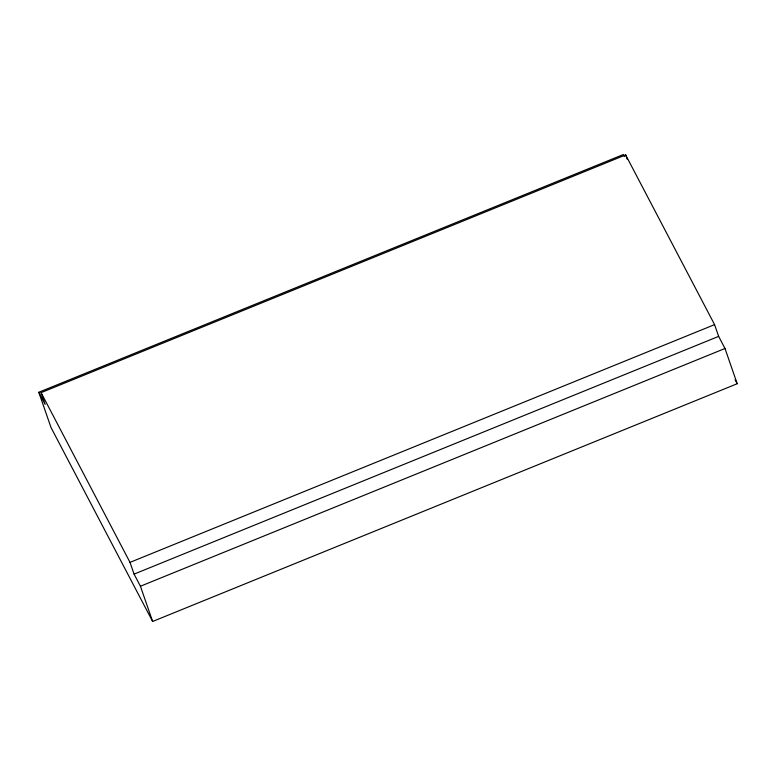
<?xml version="1.0" encoding="UTF-8"?>
<svg xmlns="http://www.w3.org/2000/svg" width="776" height="776" viewBox="0 0 776 776"><rect width="100%" height="100%" fill="white"/><g stroke="black" fill="none" stroke-linecap="round" stroke-linejoin="round"><path stroke-width="1.16" d="M38.8 392.268L45.153 404.393L41.089 392.646L625.65 154.909L714.58 324.63L718.644 336.377L724.997 348.492L737.2 383.732L152.629 621.469L51.003 427.508L38.8 392.268L623.37 154.531L624.428 156.548M41.089 392.646L130.009 562.377L714.58 324.63M130.009 562.377L134.083 574.114L718.644 336.377M134.083 574.114L140.437 586.239L724.997 348.492M735.085 379.687L737.2 383.732M625.65 154.909L627.134 159.177M140.437 586.239L152.629 621.469"/></g></svg>
